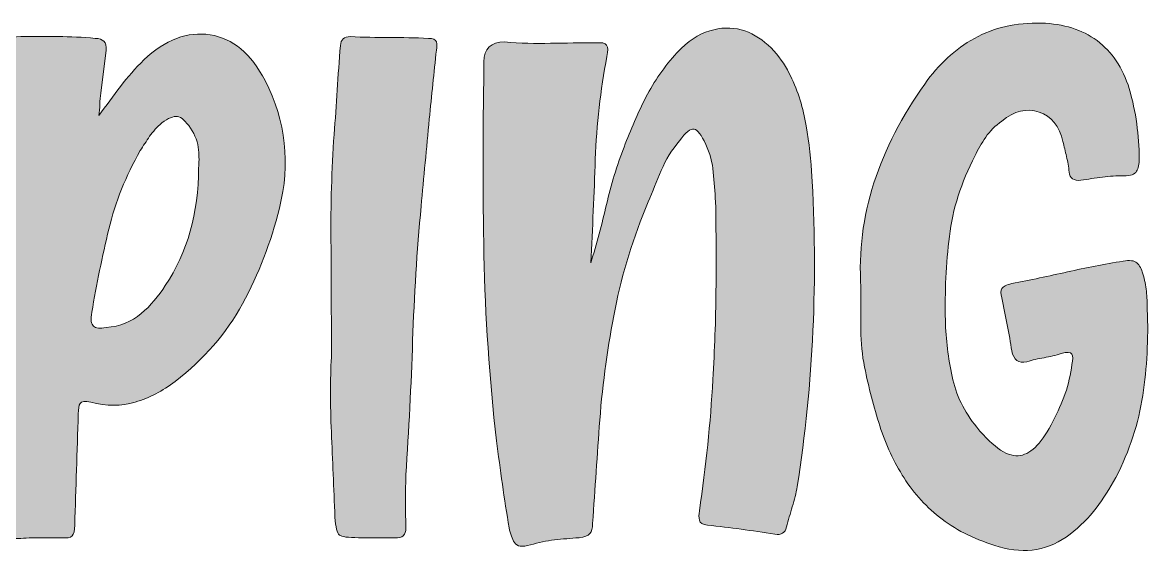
# Model space of a CAD drawing. Header units: inches. Extents: x 61 to 439, y -460 to -39.
# Drawn here: x 249.7 to 436.3, y -127.6 to -39.5 of the extents above; entities that cross this region are included whole.
import ezdxf

# ---------------------------------------------------------------- set-up
doc = ezdxf.new("R2010")
doc.units = ezdxf.units.IN
doc.header["$MEASUREMENT"] = 0
doc.layers.add('Layer 1', color=7, linetype='Continuous')

# ---------------------------------------------------------------- blocks, each defined once
blk = doc.blocks.new('block 4')
at = {"layer": 'Layer 1', "true_color": 0x0b0b0b}
h = blk.add_hatch(color=28, dxfattribs=at)
h.dxf.hatch_style = 2
edge = h.paths.add_edge_path()
edge.add_spline(control_points=[(262.39, -54.89), (263.58, -53.2), (264.77, -51.59), (265.96, -50.05), (267.15, -48.52), (268.43, -47.05), (269.83, -45.66), (273.39, -42.29), (277.06, -40.91), (280.83, -41.5), (284.6, -42.09), (287.62, -44.62), (289.91, -49.09), (293.38, -55.83), (294.17, -62.87), (292.29, -70.21), (290.9, -75.86), (288.86, -81.14), (286.19, -86.05), (283.51, -90.96), (279.79, -95.25), (275.03, -98.92), (272.95, -100.51), (270.74, -101.65), (268.41, -102.34), (266.08, -103.03), (263.63, -103.03), (261.05, -102.34), (260.06, -102.14), (259.46, -102.22), (259.26, -102.56), (259.06, -102.91), (258.97, -103.48), (258.97, -104.27), (258.87, -107.45), (258.77, -110.55), (258.67, -113.57), (258.57, -116.6), (258.47, -119.65), (258.37, -122.72), (258.37, -123.61), (258.22, -124.21), (257.93, -124.5), (257.63, -124.8), (257.08, -124.9), (256.29, -124.8), (255.1, -124.8), (253.88, -124.8), (252.64, -124.8), (251.4, -124.8), (250.19, -124.85), (249, -124.95), (247.61, -124.95), (246.92, -124.31), (246.92, -123.02), (246.72, -119.55), (246.54, -116.15), (246.4, -112.83), (246.25, -109.51), (246.12, -106.16), (246.02, -102.79), (246.02, -97.04), (246, -91.28), (245.95, -85.53), (245.9, -79.78), (245.92, -74.03), (246.02, -68.27), (246.12, -64.71), (246.32, -61.14), (246.62, -57.56), (246.92, -54), (247.01, -50.42), (246.92, -46.86), (246.92, -45.86), (246.87, -45.17), (246.77, -44.77), (246.47, -42.69), (247.36, -41.7), (249.45, -41.8), (251.53, -41.8), (253.58, -41.8), (255.62, -41.8), (257.65, -41.8), (259.71, -41.9), (261.79, -42.09), (263.08, -42.09), (263.68, -42.74), (263.58, -44.03), (263.58, -44.03), (262.68, -51.17), (262.68, -51.17), (262.59, -51.76), (262.54, -52.38), (262.54, -53.03), (262.54, -53.67), (262.48, -54.29), (262.39, -54.89)], knot_values=[0, 0, 0, 0, 1, 1, 1, 2, 2, 2, 3, 3, 3, 4, 4, 4, 5, 5, 5, 6, 6, 6, 7, 7, 7, 8, 8, 8, 9, 9, 9, 10, 10, 10, 11, 11, 11, 12, 12, 12, 13, 13, 13, 14, 14, 14, 15, 15, 15, 16, 16, 16, 17, 17, 17, 18, 18, 18, 19, 19, 19, 20, 20, 20, 21, 21, 21, 22, 22, 22, 23, 23, 23, 24, 24, 24, 25, 25, 25, 26, 26, 26, 27, 27, 27, 28, 28, 28, 29, 29, 29, 30, 30, 30, 31, 31, 31, 32, 32, 32, 32], degree=3, periodic=1)
edge = h.paths.add_edge_path()
edge.add_spline(control_points=[(278.9, -63.52), (279, -62.72), (279, -61.73), (278.9, -60.54), (278.8, -59.35), (278.35, -58.16), (277.56, -56.97), (276.76, -55.78), (276.05, -55.14), (275.4, -55.04), (274.76, -54.94), (273.89, -55.29), (272.8, -56.08), (272.01, -56.77), (271.34, -57.52), (270.79, -58.31), (270.25, -59.1), (269.72, -59.9), (269.23, -60.69), (266.85, -64.85), (265.11, -69.19), (264.02, -73.7), (262.93, -78.22), (261.99, -82.8), (261.2, -87.46), (261, -88.65), (261.1, -89.42), (261.49, -89.77), (261.89, -90.12), (262.59, -90.19), (263.58, -89.99), (265.86, -89.8), (267.79, -89.03), (269.38, -87.69), (270.96, -86.35), (272.3, -84.79), (273.39, -83), (277.06, -77.55), (278.9, -71.05), (278.9, -63.52)], knot_values=[0, 0, 0, 0, 1, 1, 1, 2, 2, 2, 3, 3, 3, 4, 4, 4, 5, 5, 5, 6, 6, 6, 7, 7, 7, 8, 8, 8, 9, 9, 9, 10, 10, 10, 11, 11, 11, 12, 12, 12, 13, 13, 13, 13], degree=3, periodic=1)
h = blk.add_hatch(color=28, dxfattribs=at)
h.dxf.hatch_style = 2
edge = h.paths.add_edge_path()
edge.add_spline(control_points=[(343.9, -79.28), (344.89, -76.11), (345.76, -72.89), (346.5, -69.61), (347.25, -66.34), (348.22, -63.17), (349.41, -60.09), (350.49, -57.22), (351.71, -54.47), (353.05, -51.84), (354.39, -49.21), (356.1, -46.76), (358.18, -44.47), (359.97, -42.59), (361.77, -41.38), (363.61, -40.83), (365.45, -40.29), (367.18, -40.23), (368.82, -40.68), (370.45, -41.13), (371.94, -41.97), (373.28, -43.21), (374.62, -44.45), (375.68, -45.81), (376.48, -47.3), (377.87, -49.88), (378.83, -52.61), (379.38, -55.48), (379.92, -58.36), (380.3, -61.24), (380.49, -64.11), (381.59, -81.86), (380.79, -99.27), (378.11, -116.32), (377.91, -117.42), (377.64, -118.53), (377.3, -119.67), (376.95, -120.81), (376.63, -121.93), (376.33, -123.02), (376.13, -124.01), (375.49, -124.41), (374.4, -124.21), (372.51, -123.91), (370.65, -123.64), (368.82, -123.39), (366.98, -123.14), (365.12, -122.92), (363.24, -122.72), (362.44, -122.62), (362, -122.35), (361.9, -121.9), (361.8, -121.45), (361.8, -120.93), (361.9, -120.34), (362.99, -113), (363.74, -105.76), (364.13, -98.62), (364.43, -93.66), (364.6, -88.75), (364.65, -83.89), (364.7, -79.04), (364.68, -74.13), (364.58, -69.17), (364.48, -67.48), (364.36, -65.85), (364.21, -64.26), (364.06, -62.67), (363.63, -61.14), (362.94, -59.65), (362.25, -58.06), (361.6, -57.22), (361.01, -57.12), (360.41, -57.02), (359.62, -57.66), (358.63, -59.05), (357.34, -60.54), (356.32, -62.18), (355.58, -63.96), (354.84, -65.75), (354.11, -67.48), (353.42, -69.17), (350.94, -75.02), (349.11, -80.94), (347.92, -86.94), (346.73, -92.94), (345.88, -99.07), (345.39, -105.32), (345.19, -108.19), (344.99, -111.04), (344.79, -113.87), (344.59, -116.69), (344.4, -119.55), (344.2, -122.42), (344.2, -123.22), (344.05, -123.79), (343.75, -124.13), (343.45, -124.48), (342.86, -124.7), (341.97, -124.8), (340.58, -124.9), (339.22, -125.02), (337.88, -125.17), (336.54, -125.32), (335.22, -125.6), (333.93, -125.99), (332.55, -126.39), (331.65, -126.26), (331.26, -125.62), (330.86, -124.98), (330.56, -124.16), (330.37, -123.17), (329.97, -120.79), (329.6, -118.38), (329.25, -115.95), (328.9, -113.52), (328.58, -111.12), (328.28, -108.74), (327.09, -98.42), (326.4, -88.16), (326.2, -77.94), (326, -67.73), (326, -57.47), (326.2, -47.15), (326.2, -47.15), (326.2, -45.96), (326.2, -45.96), (326.2, -43.78), (327.34, -42.69), (329.62, -42.69), (332.2, -42.89), (334.73, -42.96), (337.21, -42.91), (339.69, -42.86), (342.21, -42.84), (344.79, -42.84), (345.69, -42.74), (346.26, -42.86), (346.5, -43.21), (346.75, -43.56), (346.78, -44.18), (346.58, -45.07), (345.49, -50.72), (344.84, -56.4), (344.65, -62.1), (344.45, -67.81), (344.2, -73.53), (343.9, -79.28)], knot_values=[0, 0, 0, 0, 1, 1, 1, 2, 2, 2, 3, 3, 3, 4, 4, 4, 5, 5, 5, 6, 6, 6, 7, 7, 7, 8, 8, 8, 9, 9, 9, 10, 10, 10, 11, 11, 11, 12, 12, 12, 13, 13, 13, 14, 14, 14, 15, 15, 15, 16, 16, 16, 17, 17, 17, 18, 18, 18, 19, 19, 19, 20, 20, 20, 21, 21, 21, 22, 22, 22, 23, 23, 23, 24, 24, 24, 25, 25, 25, 26, 26, 26, 27, 27, 27, 28, 28, 28, 29, 29, 29, 30, 30, 30, 31, 31, 31, 32, 32, 32, 33, 33, 33, 34, 34, 34, 35, 35, 35, 36, 36, 36, 37, 37, 37, 38, 38, 38, 39, 39, 39, 40, 40, 40, 41, 41, 41, 42, 42, 42, 43, 43, 43, 44, 44, 44, 45, 45, 45, 46, 46, 46, 47, 47, 47, 48, 48, 48, 49, 49, 49, 49], degree=3, periodic=1)
h = blk.add_hatch(color=28, dxfattribs=at)
h.dxf.hatch_style = 2
edge = h.paths.add_edge_path()
edge.add_spline(control_points=[(388.67, -83.3), (388.28, -77.45), (389, -71.7), (390.83, -66.04), (392.67, -60.39), (395.47, -54.94), (399.24, -49.68), (401.52, -46.41), (404.27, -43.88), (407.49, -42.09), (410.71, -40.31), (414.41, -39.47), (418.57, -39.57), (422.24, -39.67), (425.32, -40.63), (427.8, -42.47), (430.27, -44.3), (432.06, -46.95), (433.15, -50.42), (434.24, -54.29), (434.79, -58.16), (434.79, -62.03), (434.79, -62.92), (434.64, -63.61), (434.34, -64.11), (434.05, -64.61), (433.35, -64.85), (432.26, -64.85), (431.07, -64.85), (429.88, -64.93), (428.69, -65.08), (427.5, -65.23), (426.31, -65.4), (425.12, -65.6), (423.93, -65.7), (423.28, -65.25), (423.19, -64.26), (423.09, -63.37), (422.94, -62.5), (422.74, -61.66), (422.54, -60.81), (422.34, -60), (422.14, -59.2), (421.55, -56.62), (420.23, -54.99), (418.2, -54.29), (416.17, -53.6), (414.11, -54.1), (412.03, -55.78), (410.94, -56.57), (410.04, -57.47), (409.35, -58.46), (408.66, -59.45), (408.06, -60.49), (407.57, -61.58), (405.29, -65.95), (403.87, -70.38), (403.33, -74.89), (402.78, -79.41), (402.56, -84.04), (402.66, -88.8), (402.76, -91.98), (403.13, -95.08), (403.77, -98.1), (404.42, -101.13), (405.78, -103.93), (407.86, -106.5), (410.74, -109.98), (413.15, -111.54), (415.08, -111.19), (417.01, -110.84), (418.82, -108.94), (420.51, -105.46), (421.3, -103.98), (421.97, -102.47), (422.52, -100.93), (423.06, -99.39), (423.43, -97.78), (423.63, -96.09), (423.83, -95.3), (423.83, -94.73), (423.63, -94.38), (423.43, -94.04), (422.84, -94.01), (421.85, -94.31), (420.95, -94.6), (420.01, -94.83), (419.02, -94.98), (418.03, -95.13), (417.09, -95.35), (416.19, -95.65), (414.8, -95.94), (413.96, -95.35), (413.67, -93.86), (413.47, -92.47), (413.22, -91.03), (412.92, -89.55), (412.62, -88.06), (412.33, -86.57), (412.03, -85.08), (411.83, -84.39), (411.83, -83.87), (412.03, -83.52), (412.23, -83.18), (412.77, -82.9), (413.67, -82.7), (416.74, -82.11), (419.81, -81.47), (422.89, -80.77), (425.96, -80.08), (429.04, -79.48), (432.11, -78.99), (433.2, -78.79), (433.97, -78.89), (434.42, -79.28), (434.86, -79.68), (435.18, -80.28), (435.38, -81.07), (435.68, -82.06), (435.88, -83.03), (435.98, -83.97), (436.08, -84.91), (436.13, -85.93), (436.13, -87.02), (436.33, -91.88), (436.08, -96.61), (435.38, -101.22), (434.69, -105.84), (433.2, -110.37), (430.92, -114.83), (429.93, -116.62), (428.84, -118.31), (427.65, -119.89), (426.46, -121.48), (425.02, -122.92), (423.33, -124.21), (419.86, -126.88), (415.95, -127.58), (411.58, -126.29), (407.81, -125.2), (404.67, -123.69), (402.14, -121.75), (399.61, -119.82), (397.5, -117.54), (395.82, -114.91), (394.13, -112.28), (392.79, -109.41), (391.8, -106.28), (390.81, -103.16), (389.96, -99.91), (389.27, -96.54), (388.87, -94.56), (388.67, -92.52), (388.67, -90.44), (388.67, -88.36), (388.67, -85.98), (388.67, -83.3)], knot_values=[0, 0, 0, 0, 1, 1, 1, 2, 2, 2, 3, 3, 3, 4, 4, 4, 5, 5, 5, 6, 6, 6, 7, 7, 7, 8, 8, 8, 9, 9, 9, 10, 10, 10, 11, 11, 11, 12, 12, 12, 13, 13, 13, 14, 14, 14, 15, 15, 15, 16, 16, 16, 17, 17, 17, 18, 18, 18, 19, 19, 19, 20, 20, 20, 21, 21, 21, 22, 22, 22, 23, 23, 23, 24, 24, 24, 25, 25, 25, 26, 26, 26, 27, 27, 27, 28, 28, 28, 29, 29, 29, 30, 30, 30, 31, 31, 31, 32, 32, 32, 33, 33, 33, 34, 34, 34, 35, 35, 35, 36, 36, 36, 37, 37, 37, 38, 38, 38, 39, 39, 39, 40, 40, 40, 41, 41, 41, 42, 42, 42, 43, 43, 43, 44, 44, 44, 45, 45, 45, 46, 46, 46, 47, 47, 47, 48, 48, 48, 49, 49, 49, 50, 50, 50, 51, 51, 51, 52, 52, 52, 52], degree=3, periodic=1)
h = blk.add_hatch(color=28, dxfattribs=at)
h.dxf.hatch_style = 2
edge = h.paths.add_edge_path()
edge.add_spline(control_points=[(300.91, -94.9), (300.91, -87.96), (300.89, -81.54), (300.84, -75.64), (300.79, -69.74), (300.96, -63.86), (301.36, -58.01), (301.56, -55.53), (301.73, -53.08), (301.88, -50.65), (302.03, -48.22), (302.2, -45.76), (302.4, -43.28), (302.5, -42.29), (303.05, -41.8), (304.04, -41.8), (306.22, -41.9), (308.37, -41.95), (310.51, -41.95), (312.64, -41.95), (314.8, -42), (316.98, -42.09), (317.77, -42.09), (318.22, -42.29), (318.32, -42.69), (318.42, -43.09), (318.42, -43.53), (318.32, -44.03), (318.12, -45.91), (317.92, -47.8), (317.72, -49.68), (317.52, -51.57), (317.33, -53.5), (317.13, -55.48), (316.93, -57.86), (316.7, -60.27), (316.46, -62.7), (316.21, -65.13), (315.99, -67.53), (315.79, -69.91), (315.09, -77.35), (314.62, -84.76), (314.38, -92.15), (314.13, -99.54), (313.75, -106.95), (313.26, -114.39), (313.16, -117.36), (313.16, -120.29), (313.26, -123.17), (313.26, -124.36), (312.67, -124.9), (311.47, -124.8), (311.47, -124.8), (305.38, -124.8), (305.38, -124.8), (303.69, -124.8), (302.65, -124.65), (302.25, -124.36), (301.85, -124.06), (301.61, -123.07), (301.51, -121.38), (301.31, -116.62), (301.11, -111.93), (300.91, -107.32), (300.71, -102.71), (300.71, -98.57), (300.91, -94.9)], knot_values=[0, 0, 0, 0, 1, 1, 1, 2, 2, 2, 3, 3, 3, 4, 4, 4, 5, 5, 5, 6, 6, 6, 7, 7, 7, 8, 8, 8, 9, 9, 9, 10, 10, 10, 11, 11, 11, 12, 12, 12, 13, 13, 13, 14, 14, 14, 15, 15, 15, 16, 16, 16, 17, 17, 17, 18, 18, 18, 19, 19, 19, 20, 20, 20, 21, 21, 21, 22, 22, 22, 22], degree=3, periodic=1)
at = {"layer": 'Layer 1', "lineweight": 0}
for points, knots in [([(262.39, -54.89), (263.58, -53.2), (264.77, -51.59), (265.96, -50.05), (267.15, -48.52), (268.43, -47.05), (269.83, -45.66), (273.39, -42.29), (277.06, -40.91), (280.83, -41.5), (284.6, -42.09), (287.62, -44.62), (289.91, -49.09), (293.38, -55.83), (294.17, -62.87), (292.29, -70.21), (290.9, -75.86), (288.86, -81.14), (286.19, -86.05), (283.51, -90.96), (279.79, -95.25), (275.03, -98.92), (272.95, -100.51), (270.74, -101.65), (268.41, -102.34), (266.08, -103.03), (263.63, -103.03), (261.05, -102.34), (260.06, -102.14), (259.46, -102.22), (259.26, -102.56), (259.06, -102.91), (258.97, -103.48), (258.97, -104.27), (258.87, -107.45), (258.77, -110.55), (258.67, -113.57), (258.57, -116.6), (258.47, -119.65), (258.37, -122.72), (258.37, -123.61), (258.22, -124.21), (257.93, -124.5), (257.63, -124.8), (257.08, -124.9), (256.29, -124.8), (255.1, -124.8), (253.88, -124.8), (252.64, -124.8), (251.4, -124.8), (250.19, -124.85), (249, -124.95), (247.61, -124.95), (246.92, -124.31), (246.92, -123.02), (246.72, -119.55), (246.54, -116.15), (246.4, -112.83), (246.25, -109.51), (246.12, -106.16), (246.02, -102.79), (246.02, -97.04), (246, -91.28), (245.95, -85.53), (245.9, -79.78), (245.92, -74.03), (246.02, -68.27), (246.12, -64.71), (246.32, -61.14), (246.62, -57.56), (246.92, -54), (247.01, -50.42), (246.92, -46.86), (246.92, -45.86), (246.87, -45.17), (246.77, -44.77), (246.47, -42.69), (247.36, -41.7), (249.45, -41.8), (251.53, -41.8), (253.58, -41.8), (255.62, -41.8), (257.65, -41.8), (259.71, -41.9), (261.79, -42.09), (263.08, -42.09), (263.68, -42.74), (263.58, -44.03), (263.58, -44.03), (262.68, -51.17), (262.68, -51.17), (262.59, -51.76), (262.54, -52.38), (262.54, -53.03), (262.54, -53.67), (262.48, -54.29), (262.39, -54.89)], [0, 0, 0, 0, 1, 1, 1, 2, 2, 2, 3, 3, 3, 4, 4, 4, 5, 5, 5, 6, 6, 6, 7, 7, 7, 8, 8, 8, 9, 9, 9, 10, 10, 10, 11, 11, 11, 12, 12, 12, 13, 13, 13, 14, 14, 14, 15, 15, 15, 16, 16, 16, 17, 17, 17, 18, 18, 18, 19, 19, 19, 20, 20, 20, 21, 21, 21, 22, 22, 22, 23, 23, 23, 24, 24, 24, 25, 25, 25, 26, 26, 26, 27, 27, 27, 28, 28, 28, 29, 29, 29, 30, 30, 30, 31, 31, 31, 32, 32, 32, 32]), ([(343.9, -79.28), (344.89, -76.11), (345.76, -72.89), (346.5, -69.61), (347.25, -66.34), (348.22, -63.17), (349.41, -60.09), (350.49, -57.22), (351.71, -54.47), (353.05, -51.84), (354.39, -49.21), (356.1, -46.76), (358.18, -44.47), (359.97, -42.59), (361.77, -41.38), (363.61, -40.83), (365.45, -40.29), (367.18, -40.23), (368.82, -40.68), (370.45, -41.13), (371.94, -41.97), (373.28, -43.21), (374.62, -44.45), (375.68, -45.81), (376.48, -47.3), (377.87, -49.88), (378.83, -52.61), (379.38, -55.48), (379.92, -58.36), (380.3, -61.24), (380.49, -64.11), (381.59, -81.86), (380.79, -99.27), (378.11, -116.32), (377.91, -117.42), (377.64, -118.53), (377.3, -119.67), (376.95, -120.81), (376.63, -121.93), (376.33, -123.02), (376.13, -124.01), (375.49, -124.41), (374.4, -124.21), (372.51, -123.91), (370.65, -123.64), (368.82, -123.39), (366.98, -123.14), (365.12, -122.92), (363.24, -122.72), (362.44, -122.62), (362, -122.35), (361.9, -121.9), (361.8, -121.45), (361.8, -120.93), (361.9, -120.34), (362.99, -113), (363.74, -105.76), (364.13, -98.62), (364.43, -93.66), (364.6, -88.75), (364.65, -83.89), (364.7, -79.04), (364.68, -74.13), (364.58, -69.17), (364.48, -67.48), (364.36, -65.85), (364.21, -64.26), (364.06, -62.67), (363.63, -61.14), (362.94, -59.65), (362.25, -58.06), (361.6, -57.22), (361.01, -57.12), (360.41, -57.02), (359.62, -57.66), (358.63, -59.05), (357.34, -60.54), (356.32, -62.18), (355.58, -63.96), (354.84, -65.75), (354.11, -67.48), (353.42, -69.17), (350.94, -75.02), (349.11, -80.94), (347.92, -86.94), (346.73, -92.94), (345.88, -99.07), (345.39, -105.32), (345.19, -108.19), (344.99, -111.04), (344.79, -113.87), (344.59, -116.69), (344.4, -119.55), (344.2, -122.42), (344.2, -123.22), (344.05, -123.79), (343.75, -124.13), (343.45, -124.48), (342.86, -124.7), (341.97, -124.8), (340.58, -124.9), (339.22, -125.02), (337.88, -125.17), (336.54, -125.32), (335.22, -125.6), (333.93, -125.99), (332.55, -126.39), (331.65, -126.26), (331.26, -125.62), (330.86, -124.98), (330.56, -124.16), (330.37, -123.17), (329.97, -120.79), (329.6, -118.38), (329.25, -115.95), (328.9, -113.52), (328.58, -111.12), (328.28, -108.74), (327.09, -98.42), (326.4, -88.16), (326.2, -77.94), (326, -67.73), (326, -57.47), (326.2, -47.15), (326.2, -47.15), (326.2, -45.96), (326.2, -45.96), (326.2, -43.78), (327.34, -42.69), (329.62, -42.69), (332.2, -42.89), (334.73, -42.96), (337.21, -42.91), (339.69, -42.86), (342.21, -42.84), (344.79, -42.84), (345.69, -42.74), (346.26, -42.86), (346.5, -43.21), (346.75, -43.56), (346.78, -44.18), (346.58, -45.07), (345.49, -50.72), (344.84, -56.4), (344.65, -62.1), (344.45, -67.81), (344.2, -73.53), (343.9, -79.28)], [0, 0, 0, 0, 1, 1, 1, 2, 2, 2, 3, 3, 3, 4, 4, 4, 5, 5, 5, 6, 6, 6, 7, 7, 7, 8, 8, 8, 9, 9, 9, 10, 10, 10, 11, 11, 11, 12, 12, 12, 13, 13, 13, 14, 14, 14, 15, 15, 15, 16, 16, 16, 17, 17, 17, 18, 18, 18, 19, 19, 19, 20, 20, 20, 21, 21, 21, 22, 22, 22, 23, 23, 23, 24, 24, 24, 25, 25, 25, 26, 26, 26, 27, 27, 27, 28, 28, 28, 29, 29, 29, 30, 30, 30, 31, 31, 31, 32, 32, 32, 33, 33, 33, 34, 34, 34, 35, 35, 35, 36, 36, 36, 37, 37, 37, 38, 38, 38, 39, 39, 39, 40, 40, 40, 41, 41, 41, 42, 42, 42, 43, 43, 43, 44, 44, 44, 45, 45, 45, 46, 46, 46, 47, 47, 47, 48, 48, 48, 49, 49, 49, 49]), ([(388.67, -83.3), (388.28, -77.45), (389, -71.7), (390.83, -66.04), (392.67, -60.39), (395.47, -54.94), (399.24, -49.68), (401.52, -46.41), (404.27, -43.88), (407.49, -42.09), (410.71, -40.31), (414.41, -39.47), (418.57, -39.57), (422.24, -39.67), (425.32, -40.63), (427.8, -42.47), (430.27, -44.3), (432.06, -46.95), (433.15, -50.42), (434.24, -54.29), (434.79, -58.16), (434.79, -62.03), (434.79, -62.92), (434.64, -63.61), (434.34, -64.11), (434.05, -64.61), (433.35, -64.85), (432.26, -64.85), (431.07, -64.85), (429.88, -64.93), (428.69, -65.08), (427.5, -65.23), (426.31, -65.4), (425.12, -65.6), (423.93, -65.7), (423.28, -65.25), (423.19, -64.26), (423.09, -63.37), (422.94, -62.5), (422.74, -61.66), (422.54, -60.81), (422.34, -60), (422.14, -59.2), (421.55, -56.62), (420.23, -54.99), (418.2, -54.29), (416.17, -53.6), (414.11, -54.1), (412.03, -55.78), (410.94, -56.57), (410.04, -57.47), (409.35, -58.46), (408.66, -59.45), (408.06, -60.49), (407.57, -61.58), (405.29, -65.95), (403.87, -70.38), (403.33, -74.89), (402.78, -79.41), (402.56, -84.04), (402.66, -88.8), (402.76, -91.98), (403.13, -95.08), (403.77, -98.1), (404.42, -101.13), (405.78, -103.93), (407.86, -106.5), (410.74, -109.98), (413.15, -111.54), (415.08, -111.19), (417.01, -110.84), (418.82, -108.94), (420.51, -105.46), (421.3, -103.98), (421.97, -102.47), (422.52, -100.93), (423.06, -99.39), (423.43, -97.78), (423.63, -96.09), (423.83, -95.3), (423.83, -94.73), (423.63, -94.38), (423.43, -94.04), (422.84, -94.01), (421.85, -94.31), (420.95, -94.6), (420.01, -94.83), (419.02, -94.98), (418.03, -95.13), (417.09, -95.35), (416.19, -95.65), (414.8, -95.94), (413.96, -95.35), (413.67, -93.86), (413.47, -92.47), (413.22, -91.03), (412.92, -89.55), (412.62, -88.06), (412.33, -86.57), (412.03, -85.08), (411.83, -84.39), (411.83, -83.87), (412.03, -83.52), (412.23, -83.18), (412.77, -82.9), (413.67, -82.7), (416.74, -82.11), (419.81, -81.47), (422.89, -80.77), (425.96, -80.08), (429.04, -79.48), (432.11, -78.99), (433.2, -78.79), (433.97, -78.89), (434.42, -79.28), (434.86, -79.68), (435.18, -80.28), (435.38, -81.07), (435.68, -82.06), (435.88, -83.03), (435.98, -83.97), (436.08, -84.91), (436.13, -85.93), (436.13, -87.02), (436.33, -91.88), (436.08, -96.61), (435.38, -101.22), (434.69, -105.84), (433.2, -110.37), (430.92, -114.83), (429.93, -116.62), (428.84, -118.31), (427.65, -119.89), (426.46, -121.48), (425.02, -122.92), (423.33, -124.21), (419.86, -126.88), (415.95, -127.58), (411.58, -126.29), (407.81, -125.2), (404.67, -123.69), (402.14, -121.75), (399.61, -119.82), (397.5, -117.54), (395.82, -114.91), (394.13, -112.28), (392.79, -109.41), (391.8, -106.28), (390.81, -103.16), (389.96, -99.91), (389.27, -96.54), (388.87, -94.56), (388.67, -92.52), (388.67, -90.44), (388.67, -88.36), (388.67, -85.98), (388.67, -83.3)], [0, 0, 0, 0, 1, 1, 1, 2, 2, 2, 3, 3, 3, 4, 4, 4, 5, 5, 5, 6, 6, 6, 7, 7, 7, 8, 8, 8, 9, 9, 9, 10, 10, 10, 11, 11, 11, 12, 12, 12, 13, 13, 13, 14, 14, 14, 15, 15, 15, 16, 16, 16, 17, 17, 17, 18, 18, 18, 19, 19, 19, 20, 20, 20, 21, 21, 21, 22, 22, 22, 23, 23, 23, 24, 24, 24, 25, 25, 25, 26, 26, 26, 27, 27, 27, 28, 28, 28, 29, 29, 29, 30, 30, 30, 31, 31, 31, 32, 32, 32, 33, 33, 33, 34, 34, 34, 35, 35, 35, 36, 36, 36, 37, 37, 37, 38, 38, 38, 39, 39, 39, 40, 40, 40, 41, 41, 41, 42, 42, 42, 43, 43, 43, 44, 44, 44, 45, 45, 45, 46, 46, 46, 47, 47, 47, 48, 48, 48, 49, 49, 49, 50, 50, 50, 51, 51, 51, 52, 52, 52, 52]), ([(300.91, -94.9), (300.91, -87.96), (300.89, -81.54), (300.84, -75.64), (300.79, -69.74), (300.96, -63.86), (301.36, -58.01), (301.56, -55.53), (301.73, -53.08), (301.88, -50.65), (302.03, -48.22), (302.2, -45.76), (302.4, -43.28), (302.5, -42.29), (303.05, -41.8), (304.04, -41.8), (306.22, -41.9), (308.37, -41.95), (310.51, -41.95), (312.64, -41.95), (314.8, -42), (316.98, -42.09), (317.77, -42.09), (318.22, -42.29), (318.32, -42.69), (318.42, -43.09), (318.42, -43.53), (318.32, -44.03), (318.12, -45.91), (317.92, -47.8), (317.72, -49.68), (317.52, -51.57), (317.33, -53.5), (317.13, -55.48), (316.93, -57.86), (316.7, -60.27), (316.46, -62.7), (316.21, -65.13), (315.99, -67.53), (315.79, -69.91), (315.09, -77.35), (314.62, -84.76), (314.38, -92.15), (314.13, -99.54), (313.75, -106.95), (313.26, -114.39), (313.16, -117.36), (313.16, -120.29), (313.26, -123.17), (313.26, -124.36), (312.67, -124.9), (311.47, -124.8), (311.47, -124.8), (305.38, -124.8), (305.38, -124.8), (303.69, -124.8), (302.65, -124.65), (302.25, -124.36), (301.85, -124.06), (301.61, -123.07), (301.51, -121.38), (301.31, -116.62), (301.11, -111.93), (300.91, -107.32), (300.71, -102.71), (300.71, -98.57), (300.91, -94.9)], [0, 0, 0, 0, 1, 1, 1, 2, 2, 2, 3, 3, 3, 4, 4, 4, 5, 5, 5, 6, 6, 6, 7, 7, 7, 8, 8, 8, 9, 9, 9, 10, 10, 10, 11, 11, 11, 12, 12, 12, 13, 13, 13, 14, 14, 14, 15, 15, 15, 16, 16, 16, 17, 17, 17, 18, 18, 18, 19, 19, 19, 20, 20, 20, 21, 21, 21, 22, 22, 22, 22]), ([(278.9, -63.52), (279, -62.72), (279, -61.73), (278.9, -60.54), (278.8, -59.35), (278.35, -58.16), (277.56, -56.97), (276.76, -55.78), (276.05, -55.14), (275.4, -55.04), (274.76, -54.94), (273.89, -55.29), (272.8, -56.08), (272.01, -56.77), (271.34, -57.52), (270.79, -58.31), (270.25, -59.1), (269.72, -59.9), (269.23, -60.69), (266.85, -64.85), (265.11, -69.19), (264.02, -73.7), (262.93, -78.22), (261.99, -82.8), (261.2, -87.46), (261, -88.65), (261.1, -89.42), (261.49, -89.77), (261.89, -90.12), (262.59, -90.19), (263.58, -89.99), (265.86, -89.8), (267.79, -89.03), (269.38, -87.69), (270.96, -86.35), (272.3, -84.79), (273.39, -83), (277.06, -77.55), (278.9, -71.05), (278.9, -63.52)], [0, 0, 0, 0, 1, 1, 1, 2, 2, 2, 3, 3, 3, 4, 4, 4, 5, 5, 5, 6, 6, 6, 7, 7, 7, 8, 8, 8, 9, 9, 9, 10, 10, 10, 11, 11, 11, 12, 12, 12, 13, 13, 13, 13])]:
    blk.add_open_spline(points, degree=3, knots=knots, dxfattribs=at)
blk = doc.blocks.new('block 2')
at = {"layer": 'Layer 1'}
blk.add_blockref('block 4', (0, 0), dxfattribs=at)

msp = doc.modelspace()

# ---------------------------------------------------------------- block references
at = {"layer": 'Layer 1'}
msp.add_blockref('block 2', (0, 0), dxfattribs=at)

doc.saveas('drawing.dxf')
